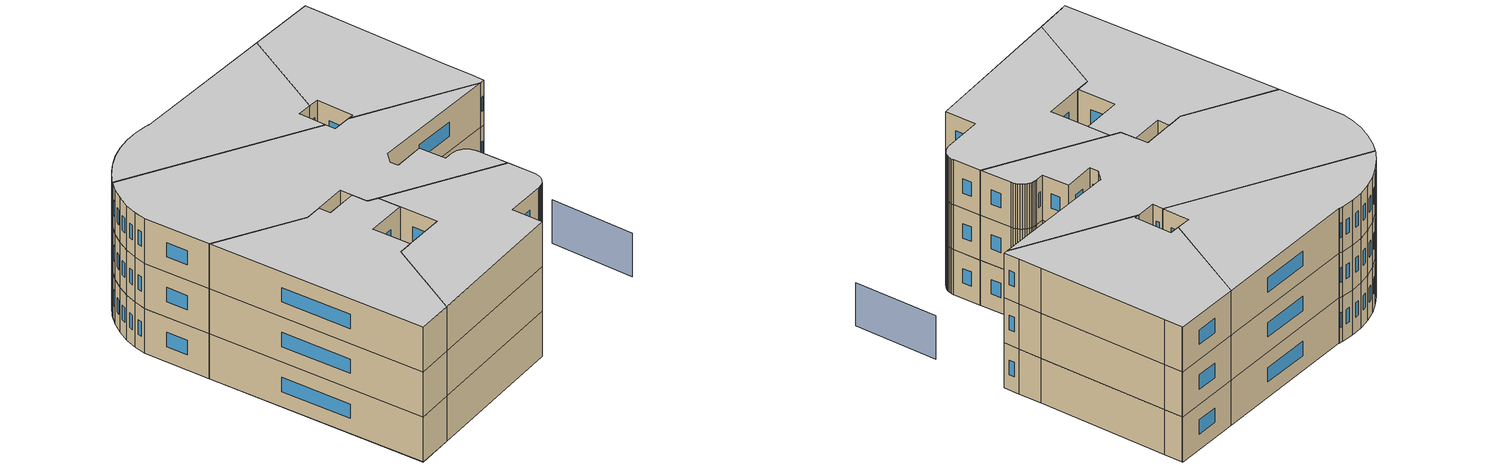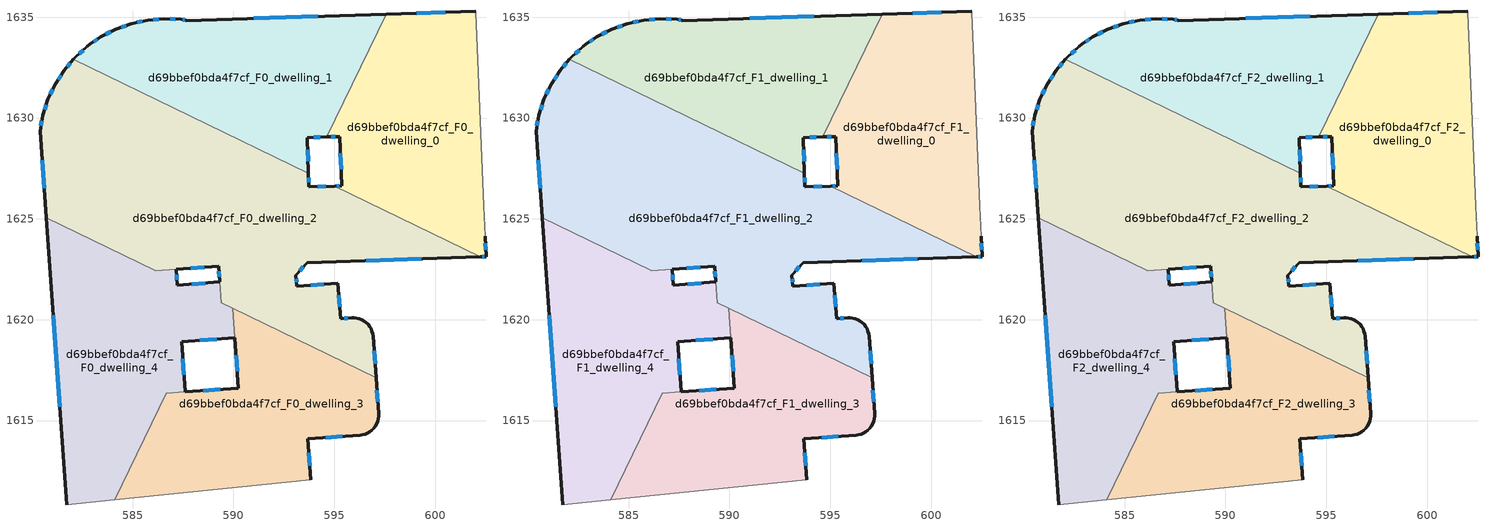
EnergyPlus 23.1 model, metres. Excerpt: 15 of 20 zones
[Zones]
d69bbef0bda4f7cf_F0_dwelling_0
 floor ground (EU_floor_Construction): 602.03,1635.29 602.03,1635.23 602.08,1634.07 602.42,1625.62 602.49,1624.15 602.53,1623.12 602.25,1623.11 595.02,1626.62 595.37,1626.63 595.28,1629.08 594.62,1629.06 597.58,1635.15 z0
 wall outside (EU_wall_Construction): 602.25,1623.11 602.53,1623.12 602.49,1624.15 / 594.62,1629.06 595.28,1629.08 595.37,1626.63 595.02,1626.62 / 602.03,1635.29 597.58,1635.15 z0:3
 wall adiabatic (EU_wall_Construction): 602.49,1624.15 602.42,1625.62 602.08,1634.07 602.03,1635.23 602.03,1635.29 z0:3
 wall to d69bbef0bda4f7cf_F0_dwelling_2 (EU_wall_Construction): 595.02,1626.62 602.25,1623.11 z0:3
 wall to d69bbef0bda4f7cf_F0_dwelling_1 (EU_wall_Construction): 597.58,1635.15 594.62,1629.06 z0:3
 window (EU_Window_Construction): 602.51,1623.47 602.5,1623.8 / 602.34,1623.11 602.43,1623.12 / 595.25,1626.63 595.14,1626.63 / 595.31,1628.25 595.34,1627.47 / 594.85,1629.07 595.06,1629.08 / 600.51,1635.24 599.09,1635.2 z1.02:1.98
d69bbef0bda4f7cf_F0_dwelling_1
 floor ground (EU_floor_Construction): 597.58,1635.15 594.62,1629.06 593.67,1629.04 593.72,1627.25 582.07,1632.92 582.14,1633 582.75,1633.55 582.88,1633.65 583.43,1634.03 584.17,1634.4 584.95,1634.68 585.76,1634.86 586.58,1634.93 587.41,1634.89 587.68,1634.85 587.64,1634.83 z0
 wall outside (EU_wall_Construction): 587.68,1634.85 587.41,1634.89 586.58,1634.93 585.76,1634.86 584.95,1634.68 584.17,1634.4 583.43,1634.03 582.88,1633.65 582.75,1633.55 582.14,1633 582.07,1632.92 / 587.68,1634.85 587.64,1634.83 / 597.58,1635.15 587.64,1634.83 / 593.72,1627.25 593.67,1629.04 594.62,1629.06 z0:3
 wall to d69bbef0bda4f7cf_F0_dwelling_2 (EU_wall_Construction): 582.07,1632.92 593.72,1627.25 z0:3
 window (EU_Window_Construction): 583.92,1634.27 583.68,1634.15 / 584.68,1634.59 584.43,1634.5 / 585.48,1634.8 585.22,1634.74 / 586.3,1634.9 586.04,1634.88 / 587.12,1634.9 586.86,1634.91 / 587.58,1634.86 587.5,1634.87 / 594.2,1635.04 591.02,1634.94 / 593.99,1629.04 594.3,1629.05 / 593.7,1627.86 593.69,1628.43 / 582.55,1633.36 582.35,1633.19 / 583.24,1633.9 583.06,1633.78 z1.02:1.98
d69bbef0bda4f7cf_F0_dwelling_2
 floor ground (EU_floor_Construction): 595.02,1626.62 602.25,1623.11 593.66,1622.84 593.1,1622.22 593.15,1621.66 595.19,1621.8 595.32,1620.06 595.86,1620.09 595.99,1620.1 596.12,1620.08 596.25,1620.05 596.37,1620 596.48,1619.93 596.58,1619.86 596.68,1619.77 596.76,1619.66 596.83,1619.55 596.87,1619.43 596.91,1619.3 596.93,1619.17 597.07,1617.11 589.39,1620.85 589.27,1622.66 586.12,1622.44 580.72,1625.06 580.41,1629.36 580.55,1630.13 580.81,1630.92 581.16,1631.67 581.61,1632.37 582.07,1632.92 593.72,1627.25 593.75,1626.59 z0
 wall outside (EU_wall_Construction): 587.18,1622.51 589.27,1622.66 589.32,1621.87 / 582.07,1632.92 581.61,1632.37 581.16,1631.67 580.81,1630.92 580.56,1630.13 580.41,1629.36 580.72,1625.06 / 595.02,1626.62 593.75,1626.59 593.72,1627.25 / 597.07,1617.11 596.93,1619.17 596.91,1619.3 596.87,1619.43 596.83,1619.55 596.76,1619.66 596.68,1619.77 596.58,1619.86 596.48,1619.93 596.37,1620 596.25,1620.05 596.12,1620.08 595.99,1620.1 595.86,1620.09 595.32,1620.06 595.19,1621.8 593.15,1621.66 593.1,1622.22 593.66,1622.84 602.25,1623.11 z0:3
 wall to d69bbef0bda4f7cf_F0_dwelling_4 (EU_wall_Construction): 586.12,1622.44 587.17,1622.51 / 580.72,1625.06 586.11,1622.44 / 589.32,1621.87 589.39,1620.85 589.98,1620.56 z0:3
 wall to d69bbef0bda4f7cf_F0_dwelling_3 (EU_wall_Construction): 589.98,1620.56 597.07,1617.11 z0:3
 window (EU_Window_Construction): 587.89,1622.56 588.56,1622.61 / 580.52,1627.89 580.61,1626.52 / 580.51,1629.87 580.46,1629.62 / 580.72,1630.65 580.64,1630.4 / 581.04,1631.42 580.93,1631.18 / 581.45,1632.13 581.31,1631.91 / 581.91,1632.73 581.77,1632.55 / 593.74,1626.81 593.73,1627.03 / 594.59,1626.61 594.18,1626.6 / 596.58,1622.93 599.33,1623.02 / 593.29,1622.43 593.47,1622.63 / 593.13,1621.85 593.12,1622.03 / 594.49,1621.76 593.84,1621.71 / 595.27,1620.65 595.23,1621.21 / 595.68,1620.08 595.5,1620.07 / 597.02,1617.81 596.98,1618.47 / 589.28,1622.39 589.3,1622.14 z1.02:1.98
d69bbef0bda4f7cf_F0_dwelling_3
 floor ground (EU_floor_Construction): 597.07,1617.11 597.2,1615.34 597.2,1615.21 597.19,1615.08 597.15,1614.96 597.1,1614.84 597.04,1614.72 596.97,1614.62 596.87,1614.52 596.77,1614.44 596.65,1614.38 596.53,1614.33 596.4,1614.29 596.28,1614.27 593.69,1614.09 593.83,1612.07 584.11,1611.07 586.68,1616.35 590.25,1616.61 589.98,1620.56 z0
 wall outside (EU_wall_Construction): 593.83,1612.07 593.69,1614.09 596.28,1614.27 596.4,1614.29 596.53,1614.33 596.65,1614.38 596.77,1614.44 596.87,1614.52 596.97,1614.62 597.04,1614.72 597.1,1614.84 597.15,1614.96 597.19,1615.08 597.2,1615.21 597.2,1615.34 597.07,1617.11 / 590.08,1619.09 590.25,1616.61 587.61,1616.42 z0:3
 wall adiabatic (EU_wall_Construction): 584.11,1611.07 593.83,1612.07 z0:3
 wall to d69bbef0bda4f7cf_F0_dwelling_4 (EU_wall_Construction): 587.6,1616.42 586.68,1616.36 / 586.68,1616.35 584.11,1611.07 / 589.98,1620.56 590.08,1619.09 z0:3
 window (EU_Window_Construction): 594.57,1614.15 595.4,1614.21 / 593.78,1612.76 593.73,1613.4 / 589.35,1616.54 588.51,1616.49 / 597.16,1615.94 597.12,1616.51 / 590.14,1618.25 590.19,1617.45 z1.02:1.98
d69bbef0bda4f7cf_F0_dwelling_4
 floor ground (EU_floor_Construction): 589.32,1621.87 589.39,1620.85 589.98,1620.56 590.08,1619.09 587.43,1618.91 587.6,1616.42 586.68,1616.36 584.11,1611.07 581.73,1610.83 580.72,1625.06 586.11,1622.44 587.17,1622.51 587.22,1621.71 z0
 wall outside (EU_wall_Construction): 589.32,1621.87 587.22,1621.71 587.17,1622.51 / 587.6,1616.42 587.43,1618.91 590.08,1619.09 / 580.72,1625.06 581.73,1610.83 z0:3
 wall adiabatic (EU_wall_Construction): 581.73,1610.83 584.11,1611.07 z0:3
 window (EU_Window_Construction): 587.2,1621.99 587.19,1622.24 / 588.61,1621.82 587.94,1621.77 / 588.33,1618.97 589.18,1619.03 / 587.55,1617.27 587.49,1618.06 / 581.06,1620.22 581.39,1615.67 z1.02:1.98
d69bbef0bda4f7cf_F1_dwelling_0
 floor to d69bbef0bda4f7cf_F0_dwelling_0 (EU_floor_Construction): 602.02,1635.29 602.03,1635.23 602.08,1634.07 602.42,1625.62 602.49,1624.15 602.53,1623.12 602.25,1623.11 595.02,1626.62 595.37,1626.63 595.28,1629.08 594.62,1629.06 597.58,1635.15 z3
 wall outside (EU_wall_Construction): 602.25,1623.11 602.53,1623.12 602.49,1624.15 / 594.62,1629.06 595.28,1629.08 595.37,1626.63 595.02,1626.62 / 602.03,1635.29 597.58,1635.15 z3:6
 wall adiabatic (EU_wall_Construction): 602.49,1624.15 602.42,1625.62 602.08,1634.07 602.03,1635.23 602.03,1635.29 z3:6
 wall to d69bbef0bda4f7cf_F1_dwelling_2 (EU_wall_Construction): 595.02,1626.62 602.25,1623.11 z3:6
 wall to d69bbef0bda4f7cf_F1_dwelling_1 (EU_wall_Construction): 597.58,1635.15 594.62,1629.06 z3:6
 window (EU_Window_Construction): 602.51,1623.47 602.5,1623.8 / 602.34,1623.11 602.43,1623.12 / 595.25,1626.63 595.14,1626.63 / 595.31,1628.25 595.34,1627.47 / 594.85,1629.07 595.06,1629.08 / 600.51,1635.24 599.09,1635.2 z4.02:4.98
d69bbef0bda4f7cf_F1_dwelling_1
 floor to d69bbef0bda4f7cf_F0_dwelling_1 (EU_floor_Construction): 597.58,1635.15 594.62,1629.06 593.67,1629.04 593.72,1627.25 582.07,1632.92 582.14,1633 582.75,1633.55 582.88,1633.65 583.43,1634.03 584.17,1634.4 584.95,1634.68 585.75,1634.86 586.58,1634.93 587.4,1634.89 587.67,1634.85 587.63,1634.83 z3
 wall outside (EU_wall_Construction): 587.68,1634.85 587.41,1634.89 586.58,1634.93 585.76,1634.86 584.95,1634.68 584.17,1634.4 583.43,1634.03 582.88,1633.65 582.75,1633.55 582.14,1633 582.07,1632.92 / 587.68,1634.85 587.64,1634.83 / 597.58,1635.15 587.64,1634.83 / 593.72,1627.25 593.67,1629.04 594.62,1629.06 z3:6
 wall to d69bbef0bda4f7cf_F1_dwelling_2 (EU_wall_Construction): 582.07,1632.92 593.72,1627.25 z3:6
 window (EU_Window_Construction): 583.92,1634.27 583.68,1634.15 / 584.68,1634.59 584.43,1634.5 / 585.48,1634.8 585.22,1634.74 / 586.3,1634.9 586.04,1634.88 / 587.12,1634.9 586.86,1634.91 / 587.58,1634.86 587.5,1634.87 / 594.2,1635.04 591.02,1634.94 / 593.99,1629.04 594.3,1629.05 / 593.7,1627.86 593.69,1628.43 / 582.55,1633.36 582.35,1633.19 / 583.24,1633.9 583.06,1633.78 z4.02:4.98
d69bbef0bda4f7cf_F1_dwelling_2
 floor to d69bbef0bda4f7cf_F0_dwelling_2 (EU_floor_Construction): 595.02,1626.62 602.25,1623.11 593.66,1622.84 593.1,1622.22 593.15,1621.66 595.19,1621.8 595.32,1620.06 595.86,1620.09 595.99,1620.1 596.12,1620.08 596.25,1620.05 596.37,1620 596.48,1619.93 596.58,1619.86 596.68,1619.77 596.76,1619.66 596.83,1619.55 596.87,1619.43 596.91,1619.3 596.93,1619.17 597.07,1617.11 589.39,1620.85 589.27,1622.66 586.12,1622.44 580.72,1625.06 580.41,1629.36 580.55,1630.13 580.81,1630.92 581.16,1631.67 581.61,1632.37 582.07,1632.92 593.72,1627.25 593.75,1626.59 z3
 wall outside (EU_wall_Construction): 587.18,1622.51 589.27,1622.66 589.32,1621.87 / 582.07,1632.92 581.61,1632.37 581.16,1631.67 580.81,1630.92 580.56,1630.13 580.41,1629.36 580.72,1625.06 / 595.02,1626.62 593.75,1626.59 593.72,1627.25 / 597.07,1617.11 596.93,1619.17 596.91,1619.3 596.87,1619.43 596.83,1619.55 596.76,1619.66 596.68,1619.77 596.58,1619.86 596.48,1619.93 596.37,1620 596.25,1620.05 596.12,1620.08 595.99,1620.1 595.86,1620.09 595.32,1620.06 595.19,1621.8 593.15,1621.66 593.1,1622.22 593.66,1622.84 602.25,1623.11 z3:6
 wall to d69bbef0bda4f7cf_F1_dwelling_4 (EU_wall_Construction): 586.12,1622.44 587.17,1622.51 / 580.72,1625.06 586.11,1622.44 / 589.32,1621.87 589.39,1620.85 589.98,1620.56 z3:6
 wall to d69bbef0bda4f7cf_F1_dwelling_3 (EU_wall_Construction): 589.98,1620.56 597.07,1617.11 z3:6
 window (EU_Window_Construction): 587.89,1622.56 588.56,1622.61 / 580.52,1627.89 580.61,1626.52 / 580.51,1629.87 580.46,1629.62 / 580.72,1630.65 580.64,1630.4 / 581.04,1631.42 580.93,1631.18 / 581.45,1632.13 581.31,1631.91 / 581.91,1632.73 581.77,1632.55 / 593.74,1626.81 593.73,1627.03 / 594.59,1626.61 594.18,1626.6 / 596.58,1622.93 599.33,1623.02 / 593.29,1622.43 593.47,1622.63 / 593.13,1621.85 593.12,1622.03 / 594.49,1621.76 593.84,1621.71 / 595.27,1620.65 595.23,1621.21 / 595.68,1620.08 595.5,1620.07 / 597.02,1617.81 596.98,1618.47 / 589.28,1622.39 589.3,1622.14 z4.02:4.98
d69bbef0bda4f7cf_F1_dwelling_3
 floor to d69bbef0bda4f7cf_F0_dwelling_3 (EU_floor_Construction): 597.07,1617.11 597.2,1615.34 597.2,1615.21 597.19,1615.08 597.15,1614.96 597.1,1614.84 597.04,1614.72 596.97,1614.62 596.87,1614.52 596.77,1614.44 596.65,1614.38 596.53,1614.33 596.4,1614.29 596.28,1614.27 593.69,1614.09 593.83,1612.07 584.11,1611.07 586.68,1616.35 590.25,1616.61 589.98,1620.56 z3
 wall outside (EU_wall_Construction): 593.83,1612.07 593.69,1614.09 596.28,1614.27 596.4,1614.29 596.53,1614.33 596.65,1614.38 596.77,1614.44 596.87,1614.52 596.97,1614.62 597.04,1614.72 597.1,1614.84 597.15,1614.96 597.19,1615.08 597.2,1615.21 597.2,1615.34 597.07,1617.11 / 590.08,1619.09 590.25,1616.61 587.61,1616.42 z3:6
 wall adiabatic (EU_wall_Construction): 584.11,1611.07 593.83,1612.07 z3:6
 wall to d69bbef0bda4f7cf_F1_dwelling_4 (EU_wall_Construction): 587.6,1616.42 586.68,1616.36 / 586.68,1616.35 584.11,1611.07 / 589.98,1620.56 590.08,1619.09 z3:6
 window (EU_Window_Construction): 594.57,1614.15 595.4,1614.21 / 593.78,1612.76 593.73,1613.4 / 589.35,1616.54 588.51,1616.49 / 597.16,1615.94 597.12,1616.51 / 590.14,1618.25 590.19,1617.45 z4.02:4.98
d69bbef0bda4f7cf_F1_dwelling_4
 floor to d69bbef0bda4f7cf_F0_dwelling_4 (EU_floor_Construction): 589.32,1621.87 589.39,1620.85 589.98,1620.56 590.08,1619.09 587.43,1618.91 587.6,1616.42 586.68,1616.36 584.11,1611.07 581.73,1610.83 580.72,1625.06 586.12,1622.44 587.17,1622.51 587.22,1621.71 z3
 wall outside (EU_wall_Construction): 589.32,1621.87 587.22,1621.71 587.17,1622.51 / 587.6,1616.42 587.43,1618.91 590.08,1619.09 / 580.72,1625.06 581.73,1610.83 z3:6
 wall adiabatic (EU_wall_Construction): 581.73,1610.83 584.11,1611.07 z3:6
 window (EU_Window_Construction): 587.2,1621.99 587.19,1622.24 / 588.61,1621.82 587.94,1621.77 / 588.33,1618.97 589.18,1619.03 / 587.55,1617.27 587.49,1618.06 / 581.06,1620.22 581.39,1615.67 z4.02:4.98
d69bbef0bda4f7cf_F2_dwelling_0
 floor to d69bbef0bda4f7cf_F1_dwelling_0 (EU_floor_Construction): 602.02,1635.29 602.03,1635.23 602.08,1634.07 602.42,1625.62 602.49,1624.15 602.53,1623.12 602.25,1623.11 595.02,1626.62 595.37,1626.63 595.28,1629.08 594.62,1629.06 597.58,1635.15 z6
 wall outside (EU_wall_Construction): 602.25,1623.11 602.53,1623.12 602.49,1624.15 / 594.62,1629.06 595.28,1629.08 595.37,1626.63 595.02,1626.62 / 602.03,1635.29 597.58,1635.15 z6:9
 wall adiabatic (EU_wall_Construction): 602.49,1624.15 602.42,1625.62 602.08,1634.07 602.03,1635.23 602.03,1635.29 z6:9
 wall to d69bbef0bda4f7cf_F2_dwelling_2 (EU_wall_Construction): 595.02,1626.62 602.25,1623.11 z6:9
 wall to d69bbef0bda4f7cf_F2_dwelling_1 (EU_wall_Construction): 597.58,1635.15 594.62,1629.06 z6:9
 window (EU_Window_Construction): 602.51,1623.47 602.5,1623.8 / 602.34,1623.11 602.43,1623.12 / 595.25,1626.63 595.14,1626.63 / 595.31,1628.25 595.34,1627.47 / 594.85,1629.07 595.06,1629.08 / 600.51,1635.24 599.09,1635.2 z7.02:7.98
 ceiling to d69bbef0bda4f7cf_F3_dwelling_0 (EU_floor_Construction): 602.53,1623.12 602.49,1624.15 602.42,1625.62 602.08,1634.07 602.03,1635.23 602.02,1635.29 597.58,1635.15 594.62,1629.06 595.28,1629.08 595.37,1626.63 595.02,1626.62 602.25,1623.11 z9
d69bbef0bda4f7cf_F2_dwelling_1
 floor to d69bbef0bda4f7cf_F1_dwelling_1 (EU_floor_Construction): 597.58,1635.15 594.62,1629.06 593.67,1629.04 593.72,1627.25 582.07,1632.92 582.14,1633 582.75,1633.55 582.88,1633.65 583.43,1634.03 584.17,1634.4 584.95,1634.68 585.75,1634.86 586.58,1634.93 587.4,1634.89 587.67,1634.85 587.63,1634.83 z6
 wall outside (EU_wall_Construction): 587.68,1634.85 587.41,1634.89 586.58,1634.93 585.76,1634.86 584.95,1634.68 584.17,1634.4 583.43,1634.03 582.88,1633.65 582.75,1633.55 582.14,1633 582.07,1632.92 / 587.68,1634.85 587.64,1634.83 / 597.58,1635.15 587.64,1634.83 / 593.72,1627.25 593.67,1629.04 594.62,1629.06 z6:9
 wall to d69bbef0bda4f7cf_F2_dwelling_2 (EU_wall_Construction): 582.07,1632.92 593.72,1627.25 z6:9
 window (EU_Window_Construction): 583.92,1634.27 583.68,1634.15 / 584.68,1634.59 584.43,1634.5 / 585.48,1634.8 585.22,1634.74 / 586.3,1634.9 586.04,1634.88 / 587.12,1634.9 586.86,1634.91 / 587.58,1634.86 587.5,1634.87 / 594.2,1635.04 591.02,1634.94 / 593.99,1629.04 594.3,1629.05 / 593.7,1627.86 593.69,1628.43 / 582.55,1633.36 582.35,1633.19 / 583.24,1633.9 583.06,1633.78 z7.02:7.98
 ceiling to d69bbef0bda4f7cf_F3_dwelling_1 (EU_floor_Construction): 594.62,1629.06 597.58,1635.15 587.63,1634.83 587.67,1634.85 587.4,1634.89 586.58,1634.93 585.75,1634.86 584.95,1634.68 584.17,1634.4 583.43,1634.03 582.88,1633.65 582.75,1633.55 582.14,1633 582.07,1632.92 593.72,1627.25 593.67,1629.04 z9
d69bbef0bda4f7cf_F2_dwelling_2
 floor to d69bbef0bda4f7cf_F1_dwelling_2 (EU_floor_Construction): 595.02,1626.62 602.25,1623.11 593.66,1622.84 593.1,1622.22 593.15,1621.66 595.19,1621.8 595.32,1620.06 595.86,1620.09 595.99,1620.1 596.12,1620.08 596.25,1620.05 596.37,1620 596.48,1619.93 596.58,1619.86 596.68,1619.77 596.76,1619.66 596.83,1619.55 596.87,1619.43 596.91,1619.3 596.93,1619.17 597.07,1617.11 589.39,1620.85 589.27,1622.66 586.12,1622.44 580.72,1625.06 580.41,1629.36 580.55,1630.13 580.81,1630.92 581.16,1631.67 581.61,1632.37 582.07,1632.92 593.72,1627.25 593.75,1626.59 z6
 wall outside (EU_wall_Construction): 587.18,1622.51 589.27,1622.66 589.32,1621.87 / 582.07,1632.92 581.61,1632.37 581.16,1631.67 580.81,1630.92 580.56,1630.13 580.41,1629.36 580.72,1625.06 / 595.02,1626.62 593.75,1626.59 593.72,1627.25 / 597.07,1617.11 596.93,1619.17 596.91,1619.3 596.87,1619.43 596.83,1619.55 596.76,1619.66 596.68,1619.77 596.58,1619.86 596.48,1619.93 596.37,1620 596.25,1620.05 596.12,1620.08 595.99,1620.1 595.86,1620.09 595.32,1620.06 595.19,1621.8 593.15,1621.66 593.1,1622.22 593.66,1622.84 602.25,1623.11 z6:9
 wall to d69bbef0bda4f7cf_F2_dwelling_4 (EU_wall_Construction): 586.12,1622.44 587.17,1622.51 / 580.72,1625.06 586.11,1622.44 / 589.32,1621.87 589.39,1620.85 589.98,1620.56 z6:9
 wall to d69bbef0bda4f7cf_F2_dwelling_3 (EU_wall_Construction): 589.98,1620.56 597.07,1617.11 z6:9
 window (EU_Window_Construction): 587.89,1622.56 588.56,1622.61 / 580.52,1627.89 580.61,1626.52 / 580.51,1629.87 580.46,1629.62 / 580.72,1630.65 580.64,1630.4 / 581.04,1631.42 580.93,1631.18 / 581.45,1632.13 581.31,1631.91 / 581.91,1632.73 581.77,1632.55 / 593.74,1626.81 593.73,1627.03 / 594.59,1626.61 594.18,1626.6 / 596.58,1622.93 599.33,1623.02 / 593.29,1622.43 593.47,1622.63 / 593.13,1621.85 593.12,1622.03 / 594.49,1621.76 593.84,1621.71 / 595.27,1620.65 595.23,1621.21 / 595.68,1620.08 595.5,1620.07 / 597.02,1617.81 596.98,1618.47 / 589.28,1622.39 589.3,1622.14 z7.02:7.98
 ceiling to d69bbef0bda4f7cf_F3_dwelling_2 (EU_floor_Construction): 597.07,1617.11 596.93,1619.17 596.91,1619.3 596.87,1619.43 596.83,1619.55 596.76,1619.66 596.68,1619.77 596.58,1619.86 596.48,1619.93 596.37,1620 596.25,1620.05 596.12,1620.08 595.99,1620.1 595.86,1620.09 595.32,1620.06 595.19,1621.8 593.15,1621.66 593.1,1622.22 593.66,1622.84 602.25,1623.11 595.02,1626.62 593.75,1626.59 593.72,1627.25 582.07,1632.92 581.61,1632.37 581.16,1631.67 580.81,1630.92 580.55,1630.13 580.41,1629.36 580.72,1625.06 586.12,1622.44 589.27,1622.66 589.39,1620.85 z9
d69bbef0bda4f7cf_F2_dwelling_3
 floor to d69bbef0bda4f7cf_F1_dwelling_3 (EU_floor_Construction): 597.07,1617.11 597.2,1615.34 597.2,1615.21 597.19,1615.08 597.15,1614.96 597.1,1614.84 597.04,1614.72 596.97,1614.62 596.87,1614.52 596.77,1614.44 596.65,1614.38 596.53,1614.33 596.4,1614.29 596.28,1614.27 593.69,1614.09 593.83,1612.07 584.11,1611.07 586.68,1616.35 590.25,1616.61 589.98,1620.56 z6
 wall outside (EU_wall_Construction): 593.83,1612.07 593.69,1614.09 596.28,1614.27 596.4,1614.29 596.53,1614.33 596.65,1614.38 596.77,1614.44 596.87,1614.52 596.97,1614.62 597.04,1614.72 597.1,1614.84 597.15,1614.96 597.19,1615.08 597.2,1615.21 597.2,1615.34 597.07,1617.11 / 590.08,1619.09 590.25,1616.61 587.61,1616.42 z6:9
 wall adiabatic (EU_wall_Construction): 584.11,1611.07 593.83,1612.07 z6:9
 wall to d69bbef0bda4f7cf_F2_dwelling_4 (EU_wall_Construction): 587.6,1616.42 586.68,1616.36 / 586.68,1616.35 584.11,1611.07 / 589.98,1620.56 590.08,1619.09 z6:9
 window (EU_Window_Construction): 594.57,1614.15 595.4,1614.21 / 593.78,1612.76 593.73,1613.4 / 589.35,1616.54 588.51,1616.49 / 597.16,1615.94 597.12,1616.51 / 590.14,1618.25 590.19,1617.45 z7.02:7.98
 ceiling to d69bbef0bda4f7cf_F3_dwelling_3 (EU_floor_Construction): 596.4,1614.29 596.53,1614.33 596.65,1614.38 596.77,1614.44 596.87,1614.52 596.97,1614.62 597.04,1614.72 597.1,1614.84 597.15,1614.96 597.19,1615.08 597.2,1615.21 597.2,1615.34 597.07,1617.11 589.98,1620.56 590.25,1616.61 586.68,1616.35 584.11,1611.07 593.83,1612.07 593.69,1614.09 596.28,1614.27 z9
d69bbef0bda4f7cf_F2_dwelling_4
 floor to d69bbef0bda4f7cf_F1_dwelling_4 (EU_floor_Construction): 589.32,1621.87 589.39,1620.85 589.98,1620.56 590.08,1619.09 587.43,1618.91 587.6,1616.42 586.68,1616.36 584.11,1611.07 581.73,1610.83 580.72,1625.06 586.12,1622.44 587.17,1622.51 587.22,1621.71 z6
 wall outside (EU_wall_Construction): 589.32,1621.87 587.22,1621.71 587.17,1622.51 / 587.6,1616.42 587.43,1618.91 590.08,1619.09 / 580.72,1625.06 581.73,1610.83 z6:9
 wall adiabatic (EU_wall_Construction): 581.73,1610.83 584.11,1611.07 z6:9
 window (EU_Window_Construction): 587.2,1621.99 587.19,1622.24 / 588.61,1621.82 587.94,1621.77 / 588.33,1618.97 589.18,1619.03 / 587.55,1617.27 587.49,1618.06 / 581.06,1620.22 581.39,1615.67 z7.02:7.98
 ceiling to d69bbef0bda4f7cf_F3_dwelling_4 (EU_floor_Construction): 584.11,1611.07 586.68,1616.36 587.6,1616.42 587.43,1618.91 590.08,1619.09 589.98,1620.56 589.39,1620.85 589.32,1621.87 587.22,1621.71 587.17,1622.51 586.12,1622.44 580.72,1625.06 581.73,1610.83 z9
shading: 602.94,1613 602.72,1618.47 z0:2.9
[Building]
EU S2 Campaign: North Axis=0; Terrain=City; Solar Distribution=FullExterior
[Site:Location]
Vienna: Latitude=48; Longitude=16.5; Time Zone=1; Elevation=183
[SizingPeriod:WeatherFileDays]
AnnualSizingPeriod: Begin Month=1; Begin Day of Month=1; End Month=12; End Day of Month=31; Day of Week for Start Day=Monday; Use Weather File Daylight Saving Period=No; Use Weather File Rain and Snow Indicators=No
[MATERIAL]
EU_InternalMass_Material: Roughness=MediumRough; Thickness=0.1; Conductivity=1; Density=1800; Specific Heat=900; Thermal Absorptance=0.9; Solar Absorptance=0.7; Visible Absorptance=0.7
[MATERIAL:NOMASS] Roughness=MediumRough; Thermal Absorptance=0.9; Solar Absorptance=0.7; Visible Absorptance=0.7
Name | Thermal Resistance
EU_wall_NoMass | 0.942466
EU_floor_NoMass | 0.66527
[WINDOWMATERIAL:SIMPLEGLAZINGSYSTEM]
EU_Window_SimpleGlazing: UFactor=2.03367; Solar Heat Gain Coefficient=0.65; Visible Transmittance=0.65
[CONSTRUCTION]
EU_wall_Construction: EU_wall_NoMass
EU_floor_Construction: EU_floor_NoMass
EU_Window_Construction: EU_Window_SimpleGlazing
EU_InternalMass_Construction: EU_InternalMass_Material
[ZONE] Type=1; Multiplier=1; Ceiling Height=autocalculate; Floor Area=autocalculate; Part of Total Floor Area=Yes
Name | Volume
d69bbef0bda4f7cf_F0_dwelling_0 | 203.011
d69bbef0bda4f7cf_F1_dwelling_0; d69bbef0bda4f7cf_F2_dwelling_0 | 203.012
d69bbef0bda4f7cf_F0_dwelling_1 | 203.041
d69bbef0bda4f7cf_F1_dwelling_1; d69bbef0bda4f7cf_F2_dwelling_1 | 203.039
d69bbef0bda4f7cf_F0_dwelling_2; d69bbef0bda4f7cf_F1_dwelling_2; d69bbef0bda4f7cf_F2_dwelling_2 | 402.417
d69bbef0bda4f7cf_F0_dwelling_3; d69bbef0bda4f7cf_F1_dwelling_3; d69bbef0bda4f7cf_F2_dwelling_3 | 192.052
d69bbef0bda4f7cf_F0_dwelling_4; d69bbef0bda4f7cf_F1_dwelling_4; d69bbef0bda4f7cf_F2_dwelling_4 | 217.646
[INTERNALMASS] Construction=EU_InternalMass_Construction
Name | Zone or ZoneList | Surface Area
d69bbef0bda4f7cf_F0_dwelling_0_EU_InternalMass | d69bbef0bda4f7cf_F0_dwelling_0 | 67.6709
d69bbef0bda4f7cf_F0_dwelling_1_EU_InternalMass | d69bbef0bda4f7cf_F0_dwelling_1 | 67.6801
d69bbef0bda4f7cf_F0_dwelling_2_EU_InternalMass | d69bbef0bda4f7cf_F0_dwelling_2 | 134.15
d69bbef0bda4f7cf_F0_dwelling_3_EU_InternalMass | d69bbef0bda4f7cf_F0_dwelling_3 | 64.026
d69bbef0bda4f7cf_F0_dwelling_4_EU_InternalMass | d69bbef0bda4f7cf_F0_dwelling_4 | 72.5488
d69bbef0bda4f7cf_F1_dwelling_0_EU_InternalMass | d69bbef0bda4f7cf_F1_dwelling_0 | 67.6709
d69bbef0bda4f7cf_F1_dwelling_1_EU_InternalMass | d69bbef0bda4f7cf_F1_dwelling_1 | 67.6801
d69bbef0bda4f7cf_F1_dwelling_2_EU_InternalMass | d69bbef0bda4f7cf_F1_dwelling_2 | 134.15
d69bbef0bda4f7cf_F1_dwelling_3_EU_InternalMass | d69bbef0bda4f7cf_F1_dwelling_3 | 64.026
d69bbef0bda4f7cf_F1_dwelling_4_EU_InternalMass | d69bbef0bda4f7cf_F1_dwelling_4 | 72.5488
d69bbef0bda4f7cf_F2_dwelling_0_EU_InternalMass | d69bbef0bda4f7cf_F2_dwelling_0 | 67.6709
d69bbef0bda4f7cf_F2_dwelling_1_EU_InternalMass | d69bbef0bda4f7cf_F2_dwelling_1 | 67.6801
d69bbef0bda4f7cf_F2_dwelling_2_EU_InternalMass | d69bbef0bda4f7cf_F2_dwelling_2 | 134.15
d69bbef0bda4f7cf_F2_dwelling_3_EU_InternalMass | d69bbef0bda4f7cf_F2_dwelling_3 | 64.026
d69bbef0bda4f7cf_F2_dwelling_4_EU_InternalMass | d69bbef0bda4f7cf_F2_dwelling_4 | 72.5488
[OTHEREQUIPMENT] Fuel Type=Electricity; Design Level Calculation Method=Watts/Area; Power per Zone Floor Area=1; Fraction Latent=0; Fraction Radiant=0; Fraction Lost=0; Carbon Dioxide Generation Rate=0; EndUse Subcategory=EU_Step8_InternalGains
Name | Zone or ZoneList or Space or SpaceList | Schedule
EU_Step8_InternalGain_d69bbef0bda4f7cf_F0_dwelling_0_f000 | d69bbef0bda4f7cf_F0_dwelling_0 | EU_Step8_GainSchedule_d69bbef0bda4f7cf_F0_dwelling_0_f000
EU_Step8_InternalGain_d69bbef0bda4f7cf_F0_dwelling_1_f000 | d69bbef0bda4f7cf_F0_dwelling_1 | EU_Step8_GainSchedule_d69bbef0bda4f7cf_F0_dwelling_1_f000
EU_Step8_InternalGain_d69bbef0bda4f7cf_F0_dwelling_2_f000 | d69bbef0bda4f7cf_F0_dwelling_2 | EU_Step8_GainSchedule_d69bbef0bda4f7cf_F0_dwelling_2_f000
EU_Step8_InternalGain_d69bbef0bda4f7cf_F0_dwelling_3_f000 | d69bbef0bda4f7cf_F0_dwelling_3 | EU_Step8_GainSchedule_d69bbef0bda4f7cf_F0_dwelling_3_f000
EU_Step8_InternalGain_d69bbef0bda4f7cf_F0_dwelling_4_f000 | d69bbef0bda4f7cf_F0_dwelling_4 | EU_Step8_GainSchedule_d69bbef0bda4f7cf_F0_dwelling_4_f000
EU_Step8_InternalGain_d69bbef0bda4f7cf_F1_dwelling_0_f000 | d69bbef0bda4f7cf_F1_dwelling_0 | EU_Step8_GainSchedule_d69bbef0bda4f7cf_F1_dwelling_0_f000
EU_Step8_InternalGain_d69bbef0bda4f7cf_F1_dwelling_1_f000 | d69bbef0bda4f7cf_F1_dwelling_1 | EU_Step8_GainSchedule_d69bbef0bda4f7cf_F1_dwelling_1_f000
EU_Step8_InternalGain_d69bbef0bda4f7cf_F1_dwelling_2_f000 | d69bbef0bda4f7cf_F1_dwelling_2 | EU_Step8_GainSchedule_d69bbef0bda4f7cf_F1_dwelling_2_f000
EU_Step8_InternalGain_d69bbef0bda4f7cf_F1_dwelling_3_f000 | d69bbef0bda4f7cf_F1_dwelling_3 | EU_Step8_GainSchedule_d69bbef0bda4f7cf_F1_dwelling_3_f000
EU_Step8_InternalGain_d69bbef0bda4f7cf_F1_dwelling_4_f000 | d69bbef0bda4f7cf_F1_dwelling_4 | EU_Step8_GainSchedule_d69bbef0bda4f7cf_F1_dwelling_4_f000
EU_Step8_InternalGain_d69bbef0bda4f7cf_F2_dwelling_0_f000 | d69bbef0bda4f7cf_F2_dwelling_0 | EU_Step8_GainSchedule_d69bbef0bda4f7cf_F2_dwelling_0_f000
EU_Step8_InternalGain_d69bbef0bda4f7cf_F2_dwelling_1_f000 | d69bbef0bda4f7cf_F2_dwelling_1 | EU_Step8_GainSchedule_d69bbef0bda4f7cf_F2_dwelling_1_f000
EU_Step8_InternalGain_d69bbef0bda4f7cf_F2_dwelling_2_f000 | d69bbef0bda4f7cf_F2_dwelling_2 | EU_Step8_GainSchedule_d69bbef0bda4f7cf_F2_dwelling_2_f000
EU_Step8_InternalGain_d69bbef0bda4f7cf_F2_dwelling_3_f000 | d69bbef0bda4f7cf_F2_dwelling_3 | EU_Step8_GainSchedule_d69bbef0bda4f7cf_F2_dwelling_3_f000
EU_Step8_InternalGain_d69bbef0bda4f7cf_F2_dwelling_4_f000 | d69bbef0bda4f7cf_F2_dwelling_4 | EU_Step8_GainSchedule_d69bbef0bda4f7cf_F2_dwelling_4_f000
[ZONEVENTILATION:DESIGNFLOWRATE] Schedule=EU_AlwaysOn; Design Flow Rate Calculation Method=AirChanges/Hour; Air Changes per Hour=0.530523; Ventilation Type=Natural; Fan Pressure Rise=0; Fan Total Efficiency=1; Constant Term Coefficient=1; Temperature Term Coefficient=0; Velocity Term Coefficient=0; Velocity Squared Term Coefficient=0; Minimum Indoor Temperature=-100; Maximum Indoor Temperature=100; Delta Temperature=-100; Minimum Outdoor Temperature=-100; Maximum Outdoor Temperature=100; Maximum Wind Speed=40
Name | Zone or ZoneList or Space or SpaceList
EU_ConstantAir_d69bbef0bda4f7cf_F0_dwelling_0 | d69bbef0bda4f7cf_F0_dwelling_0
EU_ConstantAir_d69bbef0bda4f7cf_F0_dwelling_1 | d69bbef0bda4f7cf_F0_dwelling_1
EU_ConstantAir_d69bbef0bda4f7cf_F0_dwelling_2 | d69bbef0bda4f7cf_F0_dwelling_2
EU_ConstantAir_d69bbef0bda4f7cf_F0_dwelling_3 | d69bbef0bda4f7cf_F0_dwelling_3
EU_ConstantAir_d69bbef0bda4f7cf_F0_dwelling_4 | d69bbef0bda4f7cf_F0_dwelling_4
EU_ConstantAir_d69bbef0bda4f7cf_F1_dwelling_0 | d69bbef0bda4f7cf_F1_dwelling_0
EU_ConstantAir_d69bbef0bda4f7cf_F1_dwelling_1 | d69bbef0bda4f7cf_F1_dwelling_1
EU_ConstantAir_d69bbef0bda4f7cf_F1_dwelling_2 | d69bbef0bda4f7cf_F1_dwelling_2
EU_ConstantAir_d69bbef0bda4f7cf_F1_dwelling_3 | d69bbef0bda4f7cf_F1_dwelling_3
EU_ConstantAir_d69bbef0bda4f7cf_F1_dwelling_4 | d69bbef0bda4f7cf_F1_dwelling_4
EU_ConstantAir_d69bbef0bda4f7cf_F2_dwelling_0 | d69bbef0bda4f7cf_F2_dwelling_0
EU_ConstantAir_d69bbef0bda4f7cf_F2_dwelling_1 | d69bbef0bda4f7cf_F2_dwelling_1
EU_ConstantAir_d69bbef0bda4f7cf_F2_dwelling_2 | d69bbef0bda4f7cf_F2_dwelling_2
EU_ConstantAir_d69bbef0bda4f7cf_F2_dwelling_3 | d69bbef0bda4f7cf_F2_dwelling_3
EU_ConstantAir_d69bbef0bda4f7cf_F2_dwelling_4 | d69bbef0bda4f7cf_F2_dwelling_4
[HVACTEMPLATE:THERMOSTAT] Constant Heating Setpoint=20; Constant Cooling Setpoint=50
EU_HeatOnly_d69bbef0bda4f7cf_F0_dwelling_0; EU_HeatOnly_d69bbef0bda4f7cf_F0_dwelling_1; EU_HeatOnly_d69bbef0bda4f7cf_F0_dwelling_2; EU_HeatOnly_d69bbef0bda4f7cf_F0_dwelling_3; EU_HeatOnly_d69bbef0bda4f7cf_F0_dwelling_4; EU_HeatOnly_d69bbef0bda4f7cf_F1_dwelling_0; EU_HeatOnly_d69bbef0bda4f7cf_F1_dwelling_1; EU_HeatOnly_d69bbef0bda4f7cf_F1_dwelling_2; EU_HeatOnly_d69bbef0bda4f7cf_F1_dwelling_3; EU_HeatOnly_d69bbef0bda4f7cf_F1_dwelling_4; EU_HeatOnly_d69bbef0bda4f7cf_F2_dwelling_0; EU_HeatOnly_d69bbef0bda4f7cf_F2_dwelling_1; EU_HeatOnly_d69bbef0bda4f7cf_F2_dwelling_2; EU_HeatOnly_d69bbef0bda4f7cf_F2_dwelling_3; EU_HeatOnly_d69bbef0bda4f7cf_F2_dwelling_4; EU_HeatOnly_d69bbef0bda4f7cf_F3_dwelling_0; EU_HeatOnly_d69bbef0bda4f7cf_F3_dwelling_1; EU_HeatOnly_d69bbef0bda4f7cf_F3_dwelling_2; EU_HeatOnly_d69bbef0bda4f7cf_F3_dwelling_3; EU_HeatOnly_d69bbef0bda4f7cf_F3_dwelling_4
[HVACTEMPLATE:ZONE:IDEALLOADSAIRSYSTEM] System Availability Schedule=EU_AlwaysOn; Maximum Heating Supply Air Temperature=50; Minimum Cooling Supply Air Temperature=13; Maximum Heating Supply Air Humidity Ratio=0.0156; Minimum Cooling Supply Air Humidity Ratio=0.0077; Heating Limit=NoLimit; Cooling Limit=NoLimit; Heating Availability Schedule=EU_AlwaysOn; Cooling Availability Schedule=EU_CoolingOff; Dehumidification Control Type=ConstantSensibleHeatRatio; Cooling Sensible Heat Ratio=0.7; Dehumidification Setpoint=60; Humidification Control Type=None; Humidification Setpoint=30; Outdoor Air Method=None; Outdoor Air Flow Rate per Person=0.00944; Outdoor Air Flow Rate per Zone Floor Area=0; Outdoor Air Flow Rate per Zone=0; Demand Controlled Ventilation Type=None; Outdoor Air Economizer Type=NoEconomizer; Heat Recovery Type=None; Sensible Heat Recovery Effectiveness=0.7; Latent Heat Recovery Effectiveness=0.65
Name | Template Thermostat
d69bbef0bda4f7cf_F0_dwelling_0 | EU_HeatOnly_d69bbef0bda4f7cf_F0_dwelling_0
d69bbef0bda4f7cf_F0_dwelling_1 | EU_HeatOnly_d69bbef0bda4f7cf_F0_dwelling_1
d69bbef0bda4f7cf_F0_dwelling_2 | EU_HeatOnly_d69bbef0bda4f7cf_F0_dwelling_2
d69bbef0bda4f7cf_F0_dwelling_3 | EU_HeatOnly_d69bbef0bda4f7cf_F0_dwelling_3
d69bbef0bda4f7cf_F0_dwelling_4 | EU_HeatOnly_d69bbef0bda4f7cf_F0_dwelling_4
d69bbef0bda4f7cf_F1_dwelling_0 | EU_HeatOnly_d69bbef0bda4f7cf_F1_dwelling_0
d69bbef0bda4f7cf_F1_dwelling_1 | EU_HeatOnly_d69bbef0bda4f7cf_F1_dwelling_1
d69bbef0bda4f7cf_F1_dwelling_2 | EU_HeatOnly_d69bbef0bda4f7cf_F1_dwelling_2
d69bbef0bda4f7cf_F1_dwelling_3 | EU_HeatOnly_d69bbef0bda4f7cf_F1_dwelling_3
d69bbef0bda4f7cf_F1_dwelling_4 | EU_HeatOnly_d69bbef0bda4f7cf_F1_dwelling_4
d69bbef0bda4f7cf_F2_dwelling_0 | EU_HeatOnly_d69bbef0bda4f7cf_F2_dwelling_0
d69bbef0bda4f7cf_F2_dwelling_1 | EU_HeatOnly_d69bbef0bda4f7cf_F2_dwelling_1
d69bbef0bda4f7cf_F2_dwelling_2 | EU_HeatOnly_d69bbef0bda4f7cf_F2_dwelling_2
d69bbef0bda4f7cf_F2_dwelling_3 | EU_HeatOnly_d69bbef0bda4f7cf_F2_dwelling_3
d69bbef0bda4f7cf_F2_dwelling_4 | EU_HeatOnly_d69bbef0bda4f7cf_F2_dwelling_4
[SIZING:ZONE] Zone Cooling Design Supply Air Temperature Input Method=SupplyAirTemperature; Zone Cooling Design Supply Air Temperature=13; Zone Heating Design Supply Air Temperature Input Method=SupplyAirTemperature; Zone Heating Design Supply Air Temperature=50; Zone Cooling Design Supply Air Humidity Ratio=0.008; Zone Heating Design Supply Air Humidity Ratio=0.008; Cooling Design Air Flow Method=DesignDay; Cooling Design Air Flow Rate=0; Cooling Minimum Air Flow per Zone Floor Area=0.000762; Cooling Minimum Air Flow=0; Cooling Minimum Air Flow Fraction=0.2; Heating Design Air Flow Method=DesignDay; Heating Design Air Flow Rate=0; Heating Maximum Air Flow per Zone Floor Area=0.002032; Heating Maximum Air Flow=0.141576; Heating Maximum Air Flow Fraction=0.3; Account for Dedicated Outdoor Air System=No; Dedicated Outdoor Air System Control Strategy=NeutralSupplyAir; Dedicated Outdoor Air Low Setpoint Temperature for Design=autosize; Dedicated Outdoor Air High Setpoint Temperature for Design=autosize; Zone Load Sizing Method=Sensible Load Only No Latent Load; Zone Latent Cooling Design Supply Air Humidity Ratio Input Method=HumidityRatioDifference; Zone Cooling Design Supply Air Humidity Ratio Difference=0.005; Zone Latent Heating Design Supply Air Humidity Ratio Input Method=HumidityRatioDifference; Zone Humidification Design Supply Air Humidity Ratio Difference=0.005
d69bbef0bda4f7cf_F0_dwelling_0; d69bbef0bda4f7cf_F0_dwelling_1; d69bbef0bda4f7cf_F0_dwelling_2; d69bbef0bda4f7cf_F0_dwelling_3; d69bbef0bda4f7cf_F0_dwelling_4; d69bbef0bda4f7cf_F1_dwelling_0; d69bbef0bda4f7cf_F1_dwelling_1; d69bbef0bda4f7cf_F1_dwelling_2; d69bbef0bda4f7cf_F1_dwelling_3; d69bbef0bda4f7cf_F1_dwelling_4; d69bbef0bda4f7cf_F2_dwelling_0; d69bbef0bda4f7cf_F2_dwelling_1; d69bbef0bda4f7cf_F2_dwelling_2; d69bbef0bda4f7cf_F2_dwelling_3; d69bbef0bda4f7cf_F2_dwelling_4
[SCHEDULE:CONSTANT]
Name | Hourly Value
EU_AlwaysOn | 1
EU_CoolingOff | 0
[SCHEDULE:FILE] Column Number=1; Rows to Skip at Top=0; Number of Hours of Data=8760; Column Separator=Comma; Interpolate to Timestep=No; Minutes per Item=60; Adjust Schedule for Daylight Savings=Yes
Name | File
EU_Step8_GainSchedule_d69bbef0bda4f7cf_F0_dwelling_0_f000 | ../../schedules/d69bbef0bda4f7cf/d69bbef0bda4f7cf_F0_dwelling_0_f000_gain.csv
EU_Step8_GainSchedule_d69bbef0bda4f7cf_F0_dwelling_1_f000 | ../../schedules/d69bbef0bda4f7cf/d69bbef0bda4f7cf_F0_dwelling_1_f000_gain.csv
EU_Step8_GainSchedule_d69bbef0bda4f7cf_F0_dwelling_2_f000 | ../../schedules/d69bbef0bda4f7cf/d69bbef0bda4f7cf_F0_dwelling_2_f000_gain.csv
EU_Step8_GainSchedule_d69bbef0bda4f7cf_F0_dwelling_3_f000 | ../../schedules/d69bbef0bda4f7cf/d69bbef0bda4f7cf_F0_dwelling_3_f000_gain.csv
EU_Step8_GainSchedule_d69bbef0bda4f7cf_F0_dwelling_4_f000 | ../../schedules/d69bbef0bda4f7cf/d69bbef0bda4f7cf_F0_dwelling_4_f000_gain.csv
EU_Step8_GainSchedule_d69bbef0bda4f7cf_F1_dwelling_0_f000 | ../../schedules/d69bbef0bda4f7cf/d69bbef0bda4f7cf_F1_dwelling_0_f000_gain.csv
EU_Step8_GainSchedule_d69bbef0bda4f7cf_F1_dwelling_1_f000 | ../../schedules/d69bbef0bda4f7cf/d69bbef0bda4f7cf_F1_dwelling_1_f000_gain.csv
EU_Step8_GainSchedule_d69bbef0bda4f7cf_F1_dwelling_2_f000 | ../../schedules/d69bbef0bda4f7cf/d69bbef0bda4f7cf_F1_dwelling_2_f000_gain.csv
EU_Step8_GainSchedule_d69bbef0bda4f7cf_F1_dwelling_3_f000 | ../../schedules/d69bbef0bda4f7cf/d69bbef0bda4f7cf_F1_dwelling_3_f000_gain.csv
EU_Step8_GainSchedule_d69bbef0bda4f7cf_F1_dwelling_4_f000 | ../../schedules/d69bbef0bda4f7cf/d69bbef0bda4f7cf_F1_dwelling_4_f000_gain.csv
EU_Step8_GainSchedule_d69bbef0bda4f7cf_F2_dwelling_0_f000 | ../../schedules/d69bbef0bda4f7cf/d69bbef0bda4f7cf_F2_dwelling_0_f000_gain.csv
EU_Step8_GainSchedule_d69bbef0bda4f7cf_F2_dwelling_1_f000 | ../../schedules/d69bbef0bda4f7cf/d69bbef0bda4f7cf_F2_dwelling_1_f000_gain.csv
EU_Step8_GainSchedule_d69bbef0bda4f7cf_F2_dwelling_2_f000 | ../../schedules/d69bbef0bda4f7cf/d69bbef0bda4f7cf_F2_dwelling_2_f000_gain.csv
EU_Step8_GainSchedule_d69bbef0bda4f7cf_F2_dwelling_3_f000 | ../../schedules/d69bbef0bda4f7cf/d69bbef0bda4f7cf_F2_dwelling_3_f000_gain.csv
EU_Step8_GainSchedule_d69bbef0bda4f7cf_F2_dwelling_4_f000 | ../../schedules/d69bbef0bda4f7cf/d69bbef0bda4f7cf_F2_dwelling_4_f000_gain.csv
